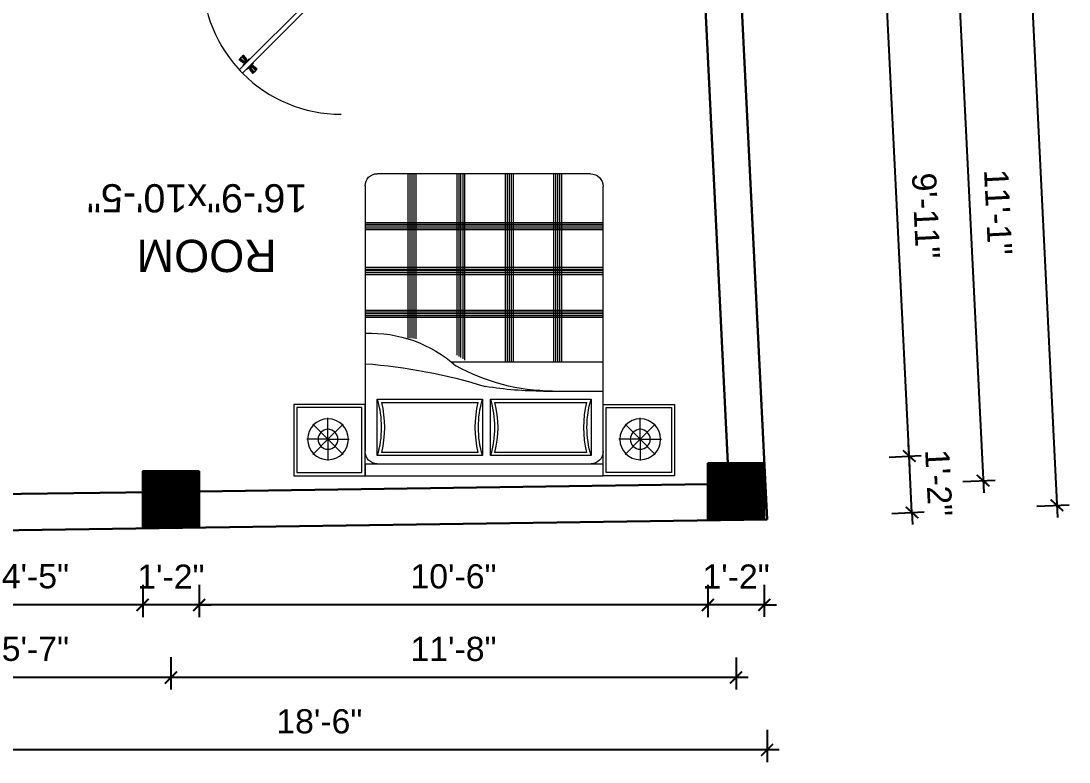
# Model space of a CAD drawing. Header units: inches. Extents: x -4737 to 13205, y 2479 to 13285.
# Drawn here: x -3638.1 to -3378.1, y 11787.7 to 11971.5 of the extents above; entities that cross this region are included whole.
import ezdxf

# ---------------------------------------------------------------- set-up
doc = ezdxf.new("R2010")
doc.units = ezdxf.units.IN
doc.header["$MEASUREMENT"] = 0
for name, color, linetype, lineweight in [('A-FURN', 9, 'Continuous', 5), ('hatch-.09', 8, 'Continuous', 9), ('Label', 7, 'Continuous', 13), ('ns_DIMS', 1, 'Continuous', 0), ('PUERTAS', 7, 'Continuous', 9), ('Text', 7, 'Continuous', 13), ('WALL', 12, 'Continuous', 30)]:
    doc.layers.add(name, color=color, linetype=linetype, lineweight=lineweight)
doc.layers.add('furniture', color=253, linetype='Continuous')
doc.styles.add('arial 1000', font='arial.ttf')
doc.styles.add('dim', font='arial.ttf', dxfattribs={"height": 7})
doc.styles.get("Standard").update_dxf_attribs({"font": 'arial.ttf'})
doc.dimstyles.new("1-8'", dxfattribs={"dimtxt": 6, "dimasz": 3, "dimexe": 3, "dimexo": 6, "dimgap": 4, "dimtad": 1, "dimdec": 0, "dimzin": 0, "dimdsep": 46, "dimlunit": 4, "dimtxsty": 'arial 1000', "dimblk": 'ARCHTICK', "dimcen": 8, "dimdle": 3, "dimclrt": 7, "dimazin": 0, "dimtfac": 1, "dimtdec": 0, "dimtix": 1, "dimtmove": 2, "dimatfit": 3, "dimfxl": 5, "dimfxlon": 1, "dimarcsym": 0})

# ---------------------------------------------------------------- blocks, each defined once
blk = doc.blocks.new('3ft')
at = {"layer": 'PUERTAS', "color": 2}
for p, q in [((1.01, 2.52), (25.23, 26.74)), ((21.99, 26.11), (21.98, 26.13)), ((26.05, 25.92), (25.23, 26.74)), ((26.05, 25.92), (1.77, 1.64)), ((25.42, 22.68), (25.43, 22.67)), ((0, 2.4), (0, 0)), ((0.72, 2.4), (0, 2.4)), ((1.6, 0), (0, 0)), ((0.72, 1.52), (0.72, 2.44)), ((0.8, 1.52), (0.72, 1.52)), ((0.8, 1.52), (0.8, 2.41)), ((0.8, 1.2), (0.8, 1.52)), ((1.6, 1.2), (0.8, 1.2)), ((1.57, 1.84), (0.94, 2.47)), ((1.63, 1.89), (0.97, 2.55)), ((1.63, 1.89), (1.57, 1.84)), ((1.77, 1.64), (1.57, 1.84)), ((1.6, 0), (1.6, 1.2)), ((34.4, 0), (34.4, 1.2)), ((34.4, 1.2), (35.2, 1.2)), ((34.4, 0), (36, 0)), ((35.2, 1.2), (35.2, 2.4)), ((35.2, 2.4), (36, 2.4)), ((36, 0), (36, 2.4))]:
    blk.add_line(p, q, dxfattribs=at)
at = {"layer": 'PUERTAS', "color": 1}
for p, q in [((21.67, 25.73), (22.17, 26.23)), ((21.7, 25.82), (22.14, 26.26)), ((22.58, 26.7), (22.14, 26.26)), ((22.67, 26.73), (22.17, 26.23)), ((22.61, 26.67), (22.58, 26.7)), ((23.45, 25.91), (22.79, 26.73)), ((22.49, 24.95), (21.67, 25.61)), ((21.73, 25.79), (21.7, 25.82)), ((22.6, 24.96), (23.02, 25.38)), ((22.61, 24.25), (22.92, 24.72)), ((22.62, 24.13), (22.61, 24.14)), ((22.7, 25.07), (22.71, 25.06)), ((22.82, 25.06), (23.08, 25.32)), ((22.94, 24.95), (22.83, 25.07)), ((22.92, 24.72), (22.92, 24.72)), ((22.93, 24.94), (23.19, 25.21)), ((22.93, 24.84), (22.93, 24.83)), ((23.44, 25.81), (23.02, 25.38)), ((23.34, 25.58), (23.08, 25.32)), ((23.46, 25.47), (23.19, 25.21)), ((23.33, 25.7), (23.34, 25.69)), ((23.45, 25.46), (23.33, 25.57)), ((23.56, 23.3), (24.03, 23.61)), ((23.57, 25.47), (23.57, 25.47)), ((24.15, 25.79), (23.68, 25.48)), ((23.68, 25.48), (23.68, 25.48)), ((24.03, 23.61), (24.03, 23.62)), ((24.14, 23.62), (24.14, 23.62)), ((24.25, 23.62), (24.51, 23.89)), ((24.27, 25.78), (24.26, 25.79)), ((24.26, 23.29), (24.69, 23.71)), ((24.26, 23.63), (24.37, 23.52)), ((24.37, 23.52), (24.63, 23.77)), ((24.37, 23.4), (24.37, 23.4)), ((24.78, 24.15), (24.51, 23.89)), ((24.89, 24.03), (24.63, 23.77)), ((25.11, 24.14), (24.69, 23.71)), ((24.77, 24.14), (24.88, 24.03)), ((24.79, 24.38), (24.78, 24.37)), ((24.78, 24.26), (24.78, 24.26)), ((25.1, 24.84), (24.79, 24.38)), ((25, 24.03), (25, 24.03)), ((25.09, 24.96), (25.1, 24.95)), ((25.22, 24.14), (26.03, 23.48)), ((23.44, 23.31), (23.45, 23.3)), ((24.26, 23.18), (24.92, 22.37)), ((25.04, 22.36), (25.54, 22.86)), ((25.1, 22.42), (25.13, 22.39)), ((25.13, 22.39), (25.57, 22.83)), ((26.04, 23.37), (25.54, 22.86)), ((26.01, 23.27), (25.57, 22.83)), ((25.98, 23.3), (26.01, 23.27))]:
    blk.add_line(p, q, dxfattribs=at)
at = {"layer": 'PUERTAS', "color": 8}
for p, q in [((22.13, 26.28), (21.98, 26.13)), ((22.88, 25.24), (22.01, 26.06)), ((22.13, 26.28), (22.27, 26.42)), ((22.29, 26.41), (22.27, 26.42)), ((23.16, 25.52), (22.34, 26.39)), ((23.3, 25.66), (22.5, 26.56)), ((23.41, 25.77), (22.65, 26.71)), ((23.46, 25.83), (22.72, 26.75)), ((22.57, 24.94), (21.65, 25.68)), ((22.63, 24.99), (21.69, 25.75)), ((22.74, 25.1), (21.84, 25.9)), ((22.69, 24.32), (23.02, 24.83)), ((22.95, 24.96), (22.84, 25.07)), ((22.98, 24.99), (22.86, 25.1)), ((23.03, 25.04), (22.91, 25.15)), ((22.91, 24.53), (23.1, 24.91)), ((23.11, 25.12), (22.99, 25.23)), ((23.13, 24.76), (23.18, 24.99)), ((23.28, 25.3), (23.17, 25.41)), ((23.36, 25.37), (23.25, 25.49)), ((23.31, 24.94), (23.28, 25.08)), ((23.41, 25.43), (23.3, 25.54)), ((23.46, 25.09), (23.32, 25.13)), ((23.44, 25.45), (23.33, 25.56)), ((23.64, 25.27), (23.41, 25.22)), ((23.87, 25.49), (23.49, 25.3)), ((24.08, 25.71), (23.57, 25.38)), ((23.63, 23.38), (24.14, 23.72)), ((23.84, 23.6), (24.22, 23.79)), ((24.07, 23.82), (24.3, 23.88)), ((24.25, 24), (24.39, 23.97)), ((24.27, 23.64), (24.38, 23.53)), ((24.3, 23.67), (24.41, 23.56)), ((24.35, 23.72), (24.46, 23.61)), ((24.4, 24.15), (24.43, 24.01)), ((24.41, 23.43), (25.2, 22.53)), ((24.43, 23.8), (24.54, 23.69)), ((24.58, 24.33), (24.52, 24.1)), ((24.55, 23.57), (25.37, 22.7)), ((24.6, 23.97), (24.72, 23.86)), ((24.8, 24.56), (24.61, 24.18)), ((25.02, 24.77), (24.68, 24.26)), ((24.68, 24.05), (24.79, 23.94)), ((24.73, 24.1), (24.85, 23.99)), ((24.76, 24.13), (24.87, 24.02)), ((24.83, 23.85), (25.7, 23.03)), ((24.97, 23.99), (25.87, 23.2)), ((25.08, 24.1), (26.02, 23.34)), ((25.14, 24.15), (26.06, 23.41)), ((24.25, 23.26), (24.99, 22.34)), ((24.3, 23.32), (25.06, 22.38)), ((25.58, 22.82), (25.43, 22.67)), ((25.58, 22.82), (25.73, 22.97)), ((25.72, 22.98), (25.73, 22.97)), ((0, 0), (36, 0))]:
    blk.add_line(p, q, dxfattribs=at)
at = {"layer": 'PUERTAS', "color": 2}
for radius in [0.155, 0.0752]:
    blk.add_circle((0.82, 2.56), radius, dxfattribs=at)
at = {"layer": 'PUERTAS', "color": 8}
blk.add_arc((0.82, 2.56), 34.38, 359.7285, 90.0333, dxfattribs=at)
at = {"layer": 'PUERTAS', "color": 1}
for centre, start, end in [((22.73, 26.68), 38.9236, 135), ((22.54, 25.01), 231.0764, 315), ((22.67, 24.2), 135, 225), ((22.77, 25.12), 225, 315), ((22.99, 24.89), 135, 219.7428), ((22.87, 24.78), 315, 39.7428), ((23.28, 25.63), 315, 45), ((23.39, 25.86), 315, 38.9236), ((23.51, 25.41), 50.2572, 135), ((23.62, 25.53), 230.2572, 315), ((24.09, 23.56), 50.2572, 135), ((24.2, 23.68), 230.2572, 315), ((24.2, 25.73), 45, 135), ((24.42, 23.46), 135, 225), ((24.84, 24.31), 135, 219.7428), ((24.72, 24.21), 315, 39.7428), ((24.94, 23.98), 45, 135), ((25.04, 24.89), 315, 45), ((25.17, 24.08), 51.0764, 135), ((25.98, 23.42), 315, 51.0764), ((23.51, 23.36), 225, 315), ((24.32, 23.23), 135, 218.9236), ((24.98, 22.42), 218.9236, 315)]:
    blk.add_arc(centre, 0.08, start, end, dxfattribs=at)
blk = doc.blocks.new('*U238')
at = {"color": 3, "xscale": -1}
blk.add_blockref('3ft', (42, 0), dxfattribs=at)
blk = doc.blocks.new('A$C3AED30AC')
at = {"layer": 'A-FURN', "color": 147, "linetype": 'ByBlock'}
for p, q in [((0, 1532.2), (0, 1982.2)), ((0, 1982.2), (450, 1982.2)), ((450, 1982.2), (1949.6, 1982.2)), ((450, 1982.2), (450, 1532.2)), ((450, 1906), (450, 1982.2)), ((1949.6, 1982.2), (1949.6, 1532.2)), ((2399.6, 1982.2), (1949.6, 1982.2)), ((2399.6, 1532.2), (2399.6, 1982.2)), ((450, 1906), (1949.6, 1906)), ((450, 155.2), (450, 1829.8)), ((1949.6, 1829.8), (1949.6, 159)), ((450, 1532.2), (0, 1532.2)), ((1949.6, 1532.2), (2399.6, 1532.2)), ((1869.6, 79), (526.2, 79))]:
    blk.add_line(p, q, dxfattribs=at)
at = {"layer": 'A-FURN', "color": 8}
for p, q in [((20, 1552.2), (20, 1962.2)), ((20, 1962.2), (430, 1962.2)), ((430, 1962.2), (430, 1552.2)), ((1969.6, 1962.2), (1969.6, 1552.2)), ((2379.6, 1962.2), (1969.6, 1962.2)), ((2379.6, 1552.2), (2379.6, 1962.2)), ((430, 1552.2), (20, 1552.2)), ((1969.6, 1552.2), (2379.6, 1552.2))]:
    blk.add_line(p, q, dxfattribs=at)
at = {"layer": 'A-FURN', "color": 5, "linetype": 'ByBlock'}
for p, q in [((216, 1752.2), (216, 1886.6)), ((526.2, 1855.2), (526.2, 1499.6)), ((1189.3, 1855.2), (526.2, 1855.2)), ((1189.3, 1499.6), (1189.3, 1855.2)), ((1873.4, 1855.2), (1240.1, 1855.2)), ((1240.1, 1855.2), (1240.1, 1499.6)), ((1873.4, 1499.6), (1873.4, 1855.2)), ((2183.6, 1752.2), (2183.6, 1886.6)), ((216, 1752.2), (121, 1847.2)), ((216, 1752.2), (311.1, 1847.2)), ((2183.6, 1752.2), (2088.5, 1847.2)), ((2183.6, 1752.2), (2278.6, 1847.2)), ((216, 1752.2), (81.7, 1752.2)), ((216, 1752.2), (121, 1657.2)), ((216, 1752.2), (216, 1752.2)), ((216, 1752.2), (216, 1752.2)), ((216, 1752.2), (216, 1752.2)), ((216, 1752.2), (350.4, 1752.2)), ((216, 1752.2), (216, 1617.8)), ((216, 1752.2), (311.1, 1657.2)), ((2183.6, 1752.2), (2049.2, 1752.2)), ((2183.6, 1752.2), (2088.5, 1657.2)), ((2183.6, 1752.2), (2317.9, 1752.2)), ((2183.6, 1752.2), (2183.6, 1752.2)), ((2183.6, 1752.2), (2183.6, 1752.2)), ((2183.6, 1752.2), (2183.6, 1752.2)), ((2183.6, 1752.2), (2278.6, 1657.2)), ((2183.6, 1752.2), (2183.6, 1617.8)), ((526.2, 1499.6), (1189.3, 1499.6)), ((1240.1, 1499.6), (1873.4, 1499.6)), ((1573.7, 1448.8), (1949.6, 1448.8)), ((996, 1263.6), (1949.6, 1263.6))]:
    blk.add_line(p, q, dxfattribs=at)
at = {"layer": 'A-FURN', "color": 9}
for p, q in [((1163.2, 1835.2), (552.3, 1835.2)), ((1847.3, 1835.2), (1266.2, 1835.2)), ((552.3, 1519.6), (1163.2, 1519.6)), ((1266.2, 1519.6), (1847.3, 1519.6))]:
    blk.add_line(p, q, dxfattribs=at)
at = {"layer": 'A-FURN', "color": 8, "linetype": 'Continuous'}
for p, q in [((1335, 1263.6), (1335, 79)), ((1347, 1263.6), (1347, 79)), ((1359, 1263.6), (1359, 79)), ((1372.1, 1263.6), (1372.1, 79)), ((1384.1, 1263.6), (1384.1, 79)), ((1639.9, 1263.6), (1639.9, 79)), ((1651.9, 1263.6), (1651.9, 79)), ((1663.9, 1263.6), (1663.9, 79)), ((1676.9, 1263.6), (1676.9, 79)), ((1688.9, 1263.6), (1688.9, 79)), ((1029.9, 1223.1), (1029.9, 79)), ((1041.9, 1230), (1041.9, 79)), ((1053.9, 1237.2), (1053.9, 79)), ((1067, 1245.2), (1067, 79)), ((1079, 1252.8), (1079, 79)), ((722, 1114.6), (722, 79)), ((734, 1114.6), (734, 79)), ((746, 1114.6), (746, 79)), ((759.1, 1117.1), (759.1, 79)), ((771.1, 1120.2), (771.1, 79)), ((450, 983.2), (1949.6, 983.2)), ((450, 971.2), (1949.6, 971.2)), ((450, 959.2), (1949.6, 959.2)), ((450, 949.8), (1949.6, 949.8)), ((450, 937.8), (1949.6, 937.8)), ((450, 713), (1949.6, 713)), ((450, 701), (1949.6, 701)), ((450, 689), (1949.6, 689)), ((450, 679.6), (1949.6, 679.6)), ((450, 667.6), (1949.6, 667.6)), ((450, 431.1), (1949.6, 431.1)), ((450, 419.1), (1949.6, 419.1)), ((450, 407.1), (1949.6, 407.1)), ((450, 397.7), (1949.6, 397.7)), ((450, 385.7), (1949.6, 385.7))]:
    blk.add_line(p, q, dxfattribs=at)
at = {"layer": 'A-FURN', "color": 5, "linetype": 'ByBlock'}
for centre, radius in [((216, 1752.2), 128.5), ((2183.6, 1752.2), 128.5), ((216, 1752.2), 62.8), ((2183.6, 1752.2), 62.8)]:
    blk.add_circle(centre, radius, dxfattribs=at)
at = {"layer": 'A-FURN', "color": 147, "linetype": 'ByBlock'}
for centre, radius, start, end in [((526.2, 1829.8), 76.2, 90, 180), ((1873.4, 1829.8), 76.2, 0, 90), ((526.2, 155.2), 76.2, 180, 270), ((1869.6, 159), 80, 270, 0)]:
    blk.add_arc(centre, radius, start, end, dxfattribs=at)
at = {"layer": 'A-FURN', "color": 5, "linetype": 'ByBlock'}
for centre, radius, start, end in [((-83.4, 1677.4), 635, 343.7398, 16.2602), ((1798.9, 1677.4), 635, 163.73979, 196.26021), ((630.5, 1677.4), 635, 343.7398, 16.2602), ((2483, 1677.4), 635, 163.73979, 196.26021), ((193.9, 4688.5), 3422.4, 274.28895, 287.24996), ((1638.5, 177.4), 1271.4, 90.35642, 119.03891), ((1572.9, -870.3), 2319.1, 89.98014, 99.03119), ((485.1, 1886.5), 802.9, 267.49694, 311.91323)]:
    blk.add_arc(centre, radius, start, end, dxfattribs=at)
at = {"layer": 'A-FURN', "color": 9}
for centre, start, end in [((-83.4, 1677.4), 346.05939, 13.94061), ((1798.9, 1677.4), 166.05939, 193.94061), ((630.5, 1677.4), 346.05939, 13.94061), ((2483, 1677.4), 166.05939, 193.94061)]:
    blk.add_arc(centre, 655, start, end, dxfattribs=at)
blk = doc.blocks.new('_ArchTick')
at = {"color": 0, "const_width": 0.15}
blk.add_lwpolyline([(-0.5, -0.5), (0.5, 0.5)], dxfattribs=at)
blk = doc.blocks.new('*D1072')
at = {"layer": 'Defpoints', "color": 0, "transparency": 16777216}
for p in [(-3467.73, 11847.8), (-3453.73, 11847.8), (-3467.73, 11826.66)]:
    blk.add_point(p, dxfattribs=at)
at = {"layer": 'ns_DIMS', "color": 0, "lineweight": -2, "transparency": 16777216}
for p, q in [((-3467.73, 11831.66), (-3467.73, 11823.66)), ((-3453.73, 11831.66), (-3453.73, 11823.66)), ((-3467.73, 11826.66), (-3470.73, 11826.66)), ((-3453.73, 11826.66), (-3467.73, 11826.66)), ((-3453.73, 11826.66), (-3450.73, 11826.66))]:
    blk.add_line(p, q, dxfattribs=at)
at = {"layer": 'ns_DIMS', "color": 0, "lineweight": -2, "transparency": 16777216, "xscale": 3, "yscale": 3, "zscale": 3}
blk.add_blockref('_ArchTick', (-3467.73, 11826.66), dxfattribs=at)
at = {"layer": 'ns_DIMS', "color": 0, "lineweight": -2, "transparency": 16777216, "xscale": 3, "yscale": 3, "zscale": 3, "rotation": 180}
blk.add_blockref('_ArchTick', (-3453.73, 11826.66), dxfattribs=at)
at = {"layer": 'ns_DIMS', "color": 7, "transparency": 16777216, "insert": (-3460.73, 11833.67), "char_height": 6, "attachment_point": 5, "style": 'arial 1000'}
blk.add_mtext('1\'-2"', dxfattribs=at)
blk = doc.blocks.new('*D1073')
at = {"layer": 'Defpoints', "color": 0, "transparency": 16777216}
for p in [(-3600.93, 11845.81), (-3460.73, 11847.8), (-3600.93, 11808.63)]:
    blk.add_point(p, dxfattribs=at)
at = {"layer": 'ns_DIMS', "color": 0, "lineweight": -2, "transparency": 16777216}
for p, q in [((-3600.93, 11813.63), (-3600.93, 11805.63)), ((-3460.73, 11813.63), (-3460.73, 11805.63)), ((-3457.73, 11808.63), (-3603.93, 11808.63))]:
    blk.add_line(p, q, dxfattribs=at)
at = {"layer": 'ns_DIMS', "color": 0, "lineweight": -2, "transparency": 16777216, "xscale": 3, "yscale": 3, "zscale": 3, "rotation": 180}
blk.add_blockref('_ArchTick', (-3600.93, 11808.63), dxfattribs=at)
at = {"layer": 'ns_DIMS', "color": 0, "lineweight": -2, "transparency": 16777216, "xscale": 3, "yscale": 3, "zscale": 3}
blk.add_blockref('_ArchTick', (-3460.73, 11808.63), dxfattribs=at)
at = {"layer": 'ns_DIMS', "color": 7, "transparency": 16777216, "insert": (-3530.83, 11815.69), "char_height": 6, "attachment_point": 5, "style": 'arial 1000'}
blk.add_mtext('11\'-8"', dxfattribs=at)
blk = doc.blocks.new('*D1074')
at = {"layer": 'Defpoints', "color": 0, "transparency": 16777216}
for p in [(-3453.04, 11847.8), (-3675.18, 11844.66), (-3675.18, 11790.66)]:
    blk.add_point(p, dxfattribs=at)
at = {"layer": 'ns_DIMS', "color": 0, "lineweight": -2, "transparency": 16777216}
for p, q in [((-3675.18, 11795.66), (-3675.18, 11787.66)), ((-3453.04, 11795.66), (-3453.04, 11787.66)), ((-3450.04, 11790.66), (-3678.18, 11790.66))]:
    blk.add_line(p, q, dxfattribs=at)
at = {"layer": 'ns_DIMS', "color": 0, "lineweight": -2, "transparency": 16777216, "xscale": 3, "yscale": 3, "zscale": 3, "rotation": 180}
blk.add_blockref('_ArchTick', (-3675.18, 11790.66), dxfattribs=at)
at = {"layer": 'ns_DIMS', "color": 0, "lineweight": -2, "transparency": 16777216, "xscale": 3, "yscale": 3, "zscale": 3}
blk.add_blockref('_ArchTick', (-3453.04, 11790.66), dxfattribs=at)
at = {"layer": 'ns_DIMS', "color": 7, "transparency": 16777216, "insert": (-3564.11, 11797.73), "char_height": 6, "attachment_point": 5, "style": 'arial 1000'}
blk.add_mtext('18\'-6"', dxfattribs=at)
blk = doc.blocks.new('*D1075')
at = {"layer": 'Defpoints', "color": 0, "transparency": 16777216}
for p in [(-3593.93, 11845.81), (-3467.73, 11847.8), (-3593.93, 11826.63)]:
    blk.add_point(p, dxfattribs=at)
at = {"layer": 'ns_DIMS', "color": 0, "lineweight": -2, "transparency": 16777216}
for p, q in [((-3593.93, 11831.63), (-3593.93, 11823.63)), ((-3467.73, 11831.63), (-3467.73, 11823.63)), ((-3464.73, 11826.63), (-3596.93, 11826.63))]:
    blk.add_line(p, q, dxfattribs=at)
at = {"layer": 'ns_DIMS', "color": 0, "lineweight": -2, "transparency": 16777216, "xscale": 3, "yscale": 3, "zscale": 3, "rotation": 180}
blk.add_blockref('_ArchTick', (-3593.93, 11826.63), dxfattribs=at)
at = {"layer": 'ns_DIMS', "color": 0, "lineweight": -2, "transparency": 16777216, "xscale": 3, "yscale": 3, "zscale": 3}
blk.add_blockref('_ArchTick', (-3467.73, 11826.63), dxfattribs=at)
at = {"layer": 'ns_DIMS', "color": 7, "transparency": 16777216, "insert": (-3530.83, 11833.69), "char_height": 6, "attachment_point": 5, "style": 'arial 1000'}
blk.add_mtext('10\'-6"', dxfattribs=at)
blk = doc.blocks.new('*D1076')
at = {"layer": 'Defpoints', "color": 0, "transparency": 16777216}
for p in [(-3607.93, 11845.81), (-3593.93, 11845.81), (-3607.93, 11826.63)]:
    blk.add_point(p, dxfattribs=at)
at = {"layer": 'ns_DIMS', "color": 0, "lineweight": -2, "transparency": 16777216}
for p, q in [((-3607.93, 11831.63), (-3607.93, 11823.63)), ((-3593.93, 11831.63), (-3593.93, 11823.63)), ((-3607.93, 11826.63), (-3610.93, 11826.63)), ((-3593.93, 11826.63), (-3607.93, 11826.63)), ((-3593.93, 11826.63), (-3590.93, 11826.63))]:
    blk.add_line(p, q, dxfattribs=at)
at = {"layer": 'ns_DIMS', "color": 0, "lineweight": -2, "transparency": 16777216, "xscale": 3, "yscale": 3, "zscale": 3}
blk.add_blockref('_ArchTick', (-3607.93, 11826.63), dxfattribs=at)
at = {"layer": 'ns_DIMS', "color": 0, "lineweight": -2, "transparency": 16777216, "xscale": 3, "yscale": 3, "zscale": 3, "rotation": 180}
blk.add_blockref('_ArchTick', (-3593.93, 11826.63), dxfattribs=at)
at = {"layer": 'ns_DIMS', "color": 7, "transparency": 16777216, "insert": (-3600.93, 11833.64), "char_height": 6, "attachment_point": 5, "style": 'arial 1000'}
blk.add_mtext('1\'-2"', dxfattribs=at)
blk = doc.blocks.new('*D1058')
at = {"layer": 'Defpoints', "color": 0, "transparency": 16777216}
for p in [(-3607.93, 11845.81), (-3661.18, 11844.86), (-3661.18, 11826.66)]:
    blk.add_point(p, dxfattribs=at)
at = {"layer": 'ns_DIMS', "color": 0, "lineweight": -2, "transparency": 16777216}
for p, q in [((-3661.18, 11831.66), (-3661.18, 11823.66)), ((-3607.93, 11831.66), (-3607.93, 11823.66)), ((-3604.93, 11826.66), (-3664.18, 11826.66))]:
    blk.add_line(p, q, dxfattribs=at)
at = {"layer": 'ns_DIMS', "color": 0, "lineweight": -2, "transparency": 16777216, "xscale": 3, "yscale": 3, "zscale": 3, "rotation": 180}
blk.add_blockref('_ArchTick', (-3661.18, 11826.66), dxfattribs=at)
at = {"layer": 'ns_DIMS', "color": 0, "lineweight": -2, "transparency": 16777216, "xscale": 3, "yscale": 3, "zscale": 3}
blk.add_blockref('_ArchTick', (-3607.93, 11826.66), dxfattribs=at)
at = {"layer": 'ns_DIMS', "color": 7, "transparency": 16777216, "insert": (-3634.55, 11833.71), "char_height": 6, "attachment_point": 5, "style": 'arial 1000'}
blk.add_mtext('4\'-5"', dxfattribs=at)
blk = doc.blocks.new('*D1060')
at = {"layer": 'Defpoints', "color": 0, "transparency": 16777216}
for p in [(-3600.93, 11845.81), (-3668.18, 11844.66), (-3668.18, 11808.66)]:
    blk.add_point(p, dxfattribs=at)
at = {"layer": 'ns_DIMS', "color": 0, "lineweight": -2, "transparency": 16777216}
for p, q in [((-3668.18, 11813.66), (-3668.18, 11805.66)), ((-3600.93, 11813.66), (-3600.93, 11805.66)), ((-3597.93, 11808.66), (-3671.18, 11808.66))]:
    blk.add_line(p, q, dxfattribs=at)
at = {"layer": 'ns_DIMS', "color": 0, "lineweight": -2, "transparency": 16777216, "xscale": 3, "yscale": 3, "zscale": 3, "rotation": 180}
blk.add_blockref('_ArchTick', (-3668.18, 11808.66), dxfattribs=at)
at = {"layer": 'ns_DIMS', "color": 0, "lineweight": -2, "transparency": 16777216, "xscale": 3, "yscale": 3, "zscale": 3}
blk.add_blockref('_ArchTick', (-3600.93, 11808.66), dxfattribs=at)
at = {"layer": 'ns_DIMS', "color": 7, "transparency": 16777216, "insert": (-3634.55, 11815.71), "char_height": 6, "attachment_point": 5, "style": 'arial 1000'}
blk.add_mtext('5\'-7"', dxfattribs=at)
blk = doc.blocks.new('*D1089')
at = {"layer": 'Defpoints', "color": 0, "transparency": 16777216}
for p in [(-3453.73, 11861.8), (-3417.77, 11863.57), (-3453.04, 11847.8)]:
    blk.add_point(p, dxfattribs=at)
at = {"layer": 'ns_DIMS', "color": 0, "lineweight": -2, "transparency": 16777216}
for p, q in [((-3417.77, 11863.57), (-3417.92, 11866.57)), ((-3422.77, 11863.33), (-3414.78, 11863.72)), ((-3417.09, 11849.57), (-3417.77, 11863.57)), ((-3422.08, 11849.33), (-3414.09, 11849.72)), ((-3417.09, 11849.57), (-3416.94, 11846.58))]:
    blk.add_line(p, q, dxfattribs=at)
at = {"layer": 'ns_DIMS', "color": 0, "lineweight": -2, "transparency": 16777216, "xscale": 3, "yscale": 3, "zscale": 3}
for p, rotation in [((-3417.77, 11863.57), 272.820296018638), ((-3417.09, 11849.57), 92.82029601863803)]:
    blk.add_blockref('_ArchTick', p, dxfattribs=dict(at, rotation=rotation))
at = {"layer": 'ns_DIMS', "color": 7, "transparency": 16777216, "insert": (-3410.43, 11856.92), "char_height": 6, "attachment_point": 5, "rotation": 272.8203, "style": 'arial 1000'}
blk.add_mtext('1\'-2"', dxfattribs=at)
blk = doc.blocks.new('*D1090')
at = {"layer": 'Defpoints', "color": 0, "transparency": 16777216}
for p in [(-3423.61, 11982.12), (-3460.26, 11980.31), (-3453.73, 11861.8)]:
    blk.add_point(p, dxfattribs=at)
at = {"layer": 'ns_DIMS', "color": 0, "lineweight": -2, "transparency": 16777216}
for p, q in [((-3417.63, 11860.58), (-3423.76, 11985.11)), ((-3428.61, 11981.87), (-3420.62, 11982.26)), ((-3422.77, 11863.33), (-3414.78, 11863.72))]:
    blk.add_line(p, q, dxfattribs=at)
at = {"layer": 'ns_DIMS', "color": 0, "lineweight": -2, "transparency": 16777216, "xscale": 3, "yscale": 3, "zscale": 3}
for p, rotation in [((-3423.61, 11982.12), 92.82029601864667), ((-3417.77, 11863.57), 272.8202960186467)]:
    blk.add_blockref('_ArchTick', p, dxfattribs=dict(at, rotation=rotation))
at = {"layer": 'ns_DIMS', "color": 7, "transparency": 16777216, "insert": (-3413.64, 11923.19), "char_height": 6, "attachment_point": 5, "rotation": 272.8203, "style": 'arial 1000'}
blk.add_mtext('9\'-11"', dxfattribs=at)
blk = doc.blocks.new('*D1098')
at = {"layer": 'Defpoints', "color": 0, "transparency": 16777216}
for p in [(-3473.02, 12253.31), (-3381.13, 11851.35), (-3453.04, 11847.8)]:
    blk.add_point(p, dxfattribs=at)
at = {"layer": 'ns_DIMS', "color": 0, "lineweight": -2, "transparency": 16777216}
for p, q in [((-3401.25, 12259.85), (-3380.98, 11848.35)), ((-3406.1, 12256.61), (-3398.11, 12257)), ((-3386.12, 11851.1), (-3378.13, 11851.49))]:
    blk.add_line(p, q, dxfattribs=at)
at = {"layer": 'ns_DIMS', "color": 0, "lineweight": -2, "transparency": 16777216, "xscale": 3, "yscale": 3, "zscale": 3}
for p, rotation in [((-3401.11, 12256.85), 92.82029601863792), ((-3381.13, 11851.35), 272.8202960186379)]:
    blk.add_blockref('_ArchTick', p, dxfattribs=dict(at, rotation=rotation))
at = {"layer": 'ns_DIMS', "color": 7, "transparency": 16777216, "insert": (-3384.06, 12054.45), "char_height": 6, "attachment_point": 5, "rotation": 272.8203, "style": 'arial 1000'}
blk.add_mtext('33\'-10"', dxfattribs=at)
blk = doc.blocks.new('*D1100')
at = {"layer": 'Defpoints', "color": 0, "transparency": 16777216}
for p in [(-3460.26, 11987.31), (-3399.45, 11857.48), (-3453.73, 11854.8)]:
    blk.add_point(p, dxfattribs=at)
at = {"layer": 'ns_DIMS', "color": 0, "lineweight": -2, "transparency": 16777216}
for p, q in [((-3406.13, 11992.98), (-3399.3, 11854.48)), ((-3410.97, 11989.74), (-3402.98, 11990.13)), ((-3404.45, 11857.23), (-3396.46, 11857.62))]:
    blk.add_line(p, q, dxfattribs=at)
at = {"layer": 'ns_DIMS', "color": 0, "lineweight": -2, "transparency": 16777216, "xscale": 3, "yscale": 3, "zscale": 3}
for p, rotation in [((-3405.98, 11989.98), 92.82029601864667), ((-3399.45, 11857.48), 272.8202960186467)]:
    blk.add_blockref('_ArchTick', p, dxfattribs=dict(at, rotation=rotation))
at = {"layer": 'ns_DIMS', "color": 7, "transparency": 16777216, "insert": (-3395.71, 11924.08), "char_height": 6, "attachment_point": 5, "rotation": 272.8203, "style": 'arial 1000'}
blk.add_mtext('11\'-1"', dxfattribs=at)

msp = doc.modelspace()

# ---------------------------------------------------------------- hatches: boundary and pattern name
at = {"layer": 'hatch-.09'}
h = msp.add_hatch(dxfattribs=at)
h.set_pattern_fill('ANSI31', color=256, angle=180)
h.set_pattern_definition([(225, (11978.65775, 12137.94143), (0.0883883476, -0.0883883476), [])])
h.paths.add_polyline_path([(-3467.73, 11847.8), (-3453.73, 11847.8), (-3453.73, 11861.8), (-3467.73, 11861.8)])
h = msp.add_hatch(dxfattribs=at)
h.set_pattern_fill('ANSI31', color=256, angle=180)
h.set_pattern_definition([(225, (11838.46353, 12135.95), (0.0883883476, -0.0883883476), [])])
h.paths.add_polyline_path([(-3607.93, 11845.81), (-3593.93, 11845.81), (-3593.93, 11859.81), (-3607.93, 11859.81)])

# ---------------------------------------------------------------- linework, layer by layer
at = {"layer": 'WALL'}
for p, q in [((-3466.66, 12124.31), (-3453.04, 11847.8)), ((-3468.58, 11980.31), (-3462.74, 11861.8)), ((-3593.93, 11854.81), (-3467.73, 11856.6)), ((-3661.18, 11853.86), (-3605.68, 11854.64)), ((-3675.18, 11844.66), (-3453.04, 11847.8))]:
    msp.add_line(p, q, dxfattribs=at)
for points in [[(-3453.73, 11847.8), (-3467.73, 11847.8), (-3467.73, 11861.8), (-3453.73, 11861.8)], [(-3593.93, 11845.81), (-3607.93, 11845.81), (-3607.93, 11859.81), (-3593.93, 11859.81)]]:
    msp.add_lwpolyline(points, close=True, dxfattribs=at)

# ---------------------------------------------------------------- block references
at = {"layer": 'furniture', "xscale": -0.03937007859349251, "yscale": 0.03937007859349251, "zscale": 0.03937007859349251, "rotation": 180}
msp.add_blockref('A$C3AED30AC', (-3570.47, 11936.71), dxfattribs=at)
at = {"layer": 'WALL', "xscale": -1, "rotation": 180}
msp.add_blockref('*U238', (-3599.93, 11985.31), dxfattribs=at)

# ---------------------------------------------------------------- texts
at = {"layer": 'Label', "color": 5, "linetype": 'ByBlock', "insert": (-3592.07, 11909.21), "char_height": 8, "width": 88.4068, "attachment_point": 2, "rotation": 180, "style": 'dim'}
msp.add_mtext('ROOM', dxfattribs=at)
at = {"layer": 'Text', "insert": (-3594.42, 11924.01), "char_height": 7, "width": 440.957, "attachment_point": 2, "rotation": 180}
msp.add_mtext('16\'-9"x10\'-5"', dxfattribs=at)

# ---------------------------------------------------------------- dimensions: what is measured, and where the dimension line sits
at = {"layer": 'ns_DIMS'}
for p1, p2, distance, picture, middle in [((-3473.02, 12253.31), (-3453.04, 11847.8), 72, '*D1098', (-3384.06, 12054.45)), ((-3453.04, 11847.8), (-3453.73, 11861.8), -36, '*D1089', (-3410.43, 11856.92))]:
    dim = msp.add_aligned_dim(p1=p1, p2=p2, distance=distance, dimstyle="1-8'", dxfattribs=at)
    dim.commit()
    dim.dimension.update_dxf_attribs({"geometry": picture, "text_midpoint": middle})
for base, p1, p2, angle, picture, middle in [((-3399.45, 11857.48), (-3460.26, 11987.31), (-3453.73, 11854.8), 92.8203, '*D1100', (-3395.71, 11924.08)), ((-3423.61, 11982.12), (-3453.73, 11861.8), (-3460.26, 11980.31), 272.8203, '*D1090', (-3413.64, 11923.19)), ((-3675.18, 11790.66), (-3453.04, 11847.8), (-3675.18, 11844.66), 180, '*D1074', (-3564.11, 11797.73)), ((-3668.18, 11808.66), (-3600.93, 11845.81), (-3668.18, 11844.66), 180, '*D1060', (-3634.55, 11815.71)), ((-3661.18, 11826.66), (-3607.93, 11845.81), (-3661.18, 11844.86), 180, '*D1058', (-3634.55, 11833.71)), ((-3607.93, 11826.63), (-3593.93, 11845.81), (-3607.93, 11845.81), 180, '*D1076', (-3600.93, 11833.64)), ((-3600.93, 11808.63), (-3460.73, 11847.8), (-3600.93, 11845.81), 180, '*D1073', (-3530.83, 11815.69)), ((-3593.93, 11826.63), (-3467.73, 11847.8), (-3593.93, 11845.81), 180, '*D1075', (-3530.83, 11833.69)), ((-3467.73, 11826.66), (-3453.73, 11847.8), (-3467.73, 11847.8), 180, '*D1072', (-3460.73, 11833.67))]:
    dim = msp.add_linear_dim(base=base, p1=p1, p2=p2, angle=angle, dimstyle="1-8'", dxfattribs=at)
    dim.commit()
    dim.dimension.update_dxf_attribs({"geometry": picture, "text_midpoint": middle})

doc.saveas('drawing.dxf')
